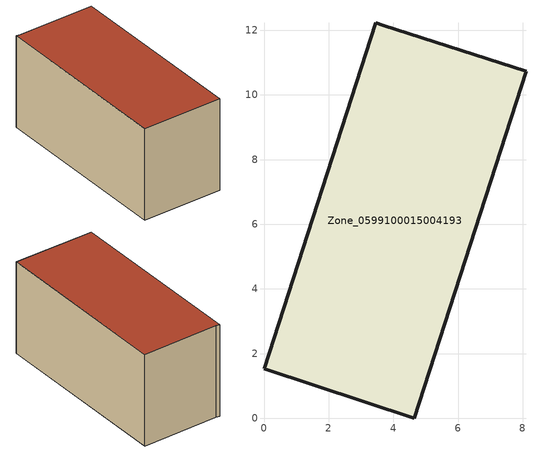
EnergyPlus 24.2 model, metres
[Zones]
Zone_0599100015004193
 floor ground (C_G): 3.45,12.23 3.67,12.15 8.1,10.73 4.65,0 0,1.52 z0.81
 wall outside (C_F): 0,1.52 4.65,0 8.1,10.73 3.67,12.15 3.45,12.23 0,1.52 z0.81:6.51
 roof outside (C_R): 3.67,12.15 3.45,12.23 0,1.52 4.65,0 8.1,10.73 z6.51
[BUILDING]
Pand.0599100015004193: North Axis=0; Terrain=City; Loads Convergence Tolerance Value=0.04; Temperature Convergence Tolerance Value=0.4; Solar Distribution=FullExterior; Maximum Number of Warmup Days=25; Minimum Number of Warmup Days=1
[Site:Location]
Rotterdam.The.Hague.AP_ZH_NLD Design_Conditions: Latitude=51.96; Longitude=4.45; Time Zone=1; Elevation=-4.5
[SITE:GROUNDTEMPERATURE:BUILDINGSURFACE]
18, 18, 18, 18, 18, 18, 18, 18, 18, 18, 18, 18
[MATERIAL] Thermal Absorptance=0.9; Solar Absorptance=0.7; Visible Absorptance=0.7
Name | Roughness | Thickness | Conductivity | Density | Specific Heat
G.TI.1965-1974 | MediumSmooth | 0.15 | 0.882353 | 540 | 1210
F.TI.1965-1974 | Rough | 0.3 | 0.697674 | 1920 | 840
R.TI.1965-1974 | MediumRough | 0.2 | 0.232558 | 1500 | 1000
[CONSTRUCTION]
C_G: G.TI.1965-1974
C_F: F.TI.1965-1974
C_R: R.TI.1965-1974
[ZONE]
Zone_0599100015004193: Type=1; Multiplier=1; Ceiling Height=Autocalculate; Volume=Autocalculate; Floor Area=autocalculate; Part of Total Floor Area=Yes
[ZONEINFILTRATION:DESIGNFLOWRATE]
Infil_Zone_0599100015004193: Zone or ZoneList or Space or SpaceList=Zone_0599100015004193; Schedule=AlwaysOn; Design Flow Rate Calculation Method=Flow/Area; Flow Rate per Floor Area=0.003; Constant Term Coefficient=1; Temperature Term Coefficient=0; Velocity Term Coefficient=0; Velocity Squared Term Coefficient=0
[HVACTEMPLATE:ZONE:IDEALLOADSAIRSYSTEM]
Zone_0599100015004193: Maximum Heating Supply Air Temperature=50; Minimum Cooling Supply Air Temperature=13; Maximum Heating Supply Air Humidity Ratio=0.0156; Minimum Cooling Supply Air Humidity Ratio=0.0077; Heating Limit=NoLimit; Cooling Limit=NoLimit; Dehumidification Control Type=ConstantSensibleHeatRatio; Cooling Sensible Heat Ratio=0.7; Dehumidification Setpoint=60; Humidification Control Type=None; Humidification Setpoint=30; Outdoor Air Method=None; Outdoor Air Flow Rate per Person=0.00944; Outdoor Air Flow Rate per Zone Floor Area=0; Outdoor Air Flow Rate per Zone=0; Demand Controlled Ventilation Type=None; Outdoor Air Economizer Type=NoEconomizer; Heat Recovery Type=None; Sensible Heat Recovery Effectiveness=0.7; Latent Heat Recovery Effectiveness=0.65
[ZONECONTROL:THERMOSTAT]
ThermostatControl_Zone_0599100015004193: Zone or ZoneList=Zone_0599100015004193; Control Type Schedule=DualSetpointControlType; Control 1=Thermostat_Zone_0599100015004193; Temperature Difference Between Cutout And Setpoint=0
[THERMOSTATSETPOINT:DUALSETPOINT]
Thermostat_Zone_0599100015004193: Heating Setpoint Temperature Schedule=HeatingSetpoint_Zone_0599100015004193; Cooling Setpoint Temperature Schedule=CoolingSetpoint_Zone_0599100015004193
[SCHEDULE:COMPACT]
HeatingSetpoint_Zone_0599100015004193: Through: 12/31, For: AllDays, Until: 24:00, 21
CoolingSetpoint_Zone_0599100015004193: Through: 12/31, For: AllDays, Until: 24:00, 24
DualSetpointControlType: Through: 12/31, For: AllDays, Until: 24:00, 4
AlwaysOn: Through: 12/31, For: AllDays, Until: 24:00, 1
